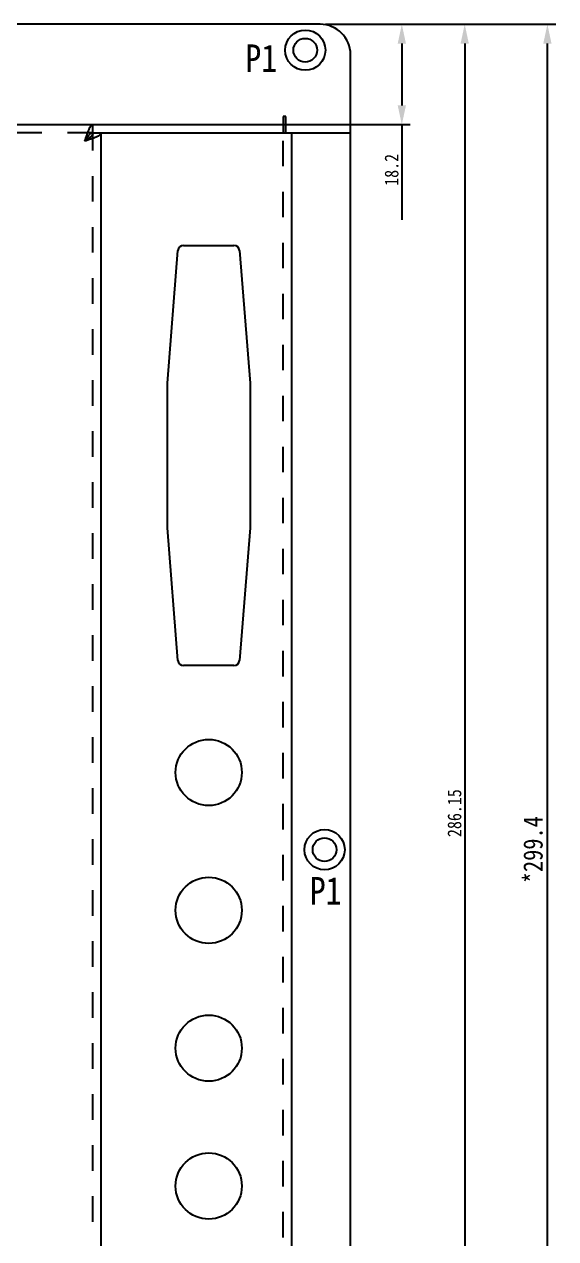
# Model space of a CAD drawing. Header units: millimetres. Extents: x -177 to 18421, y -5017 to 3255.
# Drawn here: x 2315.9 to 2412.3, y 1593.1 to 1813.4 of the extents above; entities that cross this region are included whole.
import ezdxf

# ---------------------------------------------------------------- set-up
doc = ezdxf.new("R2010")
doc.units = ezdxf.units.MM
doc.header["$LTSCALE"] = 46.255
doc.header["$PDMODE"] = 3
doc.header["$PDSIZE"] = 8
doc.linetypes.add('HIDDEN', pattern=[0.2, 0.1, -0.1])
doc.layers.get('0').update_dxf_attribs({"linetype": 'CONTINUOUS'})
doc.layers.get('Defpoints').update_dxf_attribs({"linetype": 'CONTINUOUS'})
doc.layers.add('02___PRT_ALL_AXES', color=7, linetype='CONTINUOUS')
doc.layers.add('DEFAULT_2', color=8, linetype='HIDDEN')
doc.styles.get("Standard").update_dxf_attribs({"font": 'txt', "width": 0.85})
doc.dimstyles.new('DIMSTYLE_1', dxfattribs={"dimtxt": 3.5, "dimasz": 3.5, "dimexe": 1.5, "dimexo": 1, "dimgap": 0.875, "dimtad": 1, "dimdsep": 46, "dimtxsty": 'Standard', "dimblk": '_FILLED', "dimcen": 0.09, "dimadec": 0, "dimazin": 0, "dimtp": 0.01, "dimtm": 0.01, "dimtfac": 1, "dimtofl": 0, "dimtmove": 0, "dimatfit": 3, "dimldrblk": '_FILLED', "dimfxl": 0, "dimtolj": 1, "dimarcsym": 0})
doc.dimstyles.new('DIMSTYLE_2', dxfattribs={"dimtxt": 2.5, "dimasz": 3.5, "dimexe": 1.5, "dimexo": 1, "dimtad": 1, "dimdsep": 46, "dimtxsty": 'Standard', "dimblk": '_FILLED', "dimcen": 0.09, "dimadec": 0, "dimazin": 0, "dimtp": 0.01, "dimtm": 0.01, "dimtfac": 1, "dimtofl": 0, "dimtmove": 0, "dimatfit": 3, "dimldrblk": '_FILLED', "dimfxl": 0, "dimtolj": 1, "dimarcsym": 0})

# ---------------------------------------------------------------- blocks, each defined once
blk = doc.blocks.new('_FILLED')
at = {"color": 0, "linetype": 'ByBlock'}
blk.add_solid([(0, 0), (-1, 0.214), (-1, -0.214)], dxfattribs=at)
blk = doc.blocks.new('*D4')
at = {"color": 0, "linetype": 'Continuous', "lineweight": -2, "transparency": 16777216}
for p, q in [((2370.55, 1813.4), (2412.25, 1813.4)), ((2410.75, 1517.5), (2410.75, 1809.9)), ((2370.55, 1514), (2412.25, 1514))]:
    blk.add_line(p, q, dxfattribs=at)
at = {"layer": 'Defpoints', "color": 0, "linetype": 'Continuous', "transparency": 16777216}
for p in [(2369.55, 1813.4), (2410.75, 1813.4), (2369.55, 1514)]:
    blk.add_point(p, dxfattribs=at)
at = {"color": 0, "linetype": 'Continuous', "lineweight": -2, "transparency": 16777216, "xscale": 3.5, "yscale": 3.5, "zscale": 3.5}
for p, rotation in [((2410.75, 1813.4), 90), ((2410.75, 1514), 270)]:
    blk.add_blockref('_FILLED', p, dxfattribs=dict(at, rotation=rotation))
at = {"color": 0, "linetype": 'Continuous', "transparency": 16777216, "insert": (2406.38, 1663.7), "char_height": 3.5, "attachment_point": 2, "rotation": 90}
blk.add_mtext('\\A1;*299.4', dxfattribs=at)
blk = doc.blocks.new('*D5')
at = {"color": 0, "linetype": 'Continuous', "lineweight": -2, "transparency": 16777216}
for p, q in [((2370.55, 1813.4), (2385.86, 1813.4)), ((2384.36, 1809.9), (2384.36, 1798.7)), ((2362.55, 1795.2), (2385.86, 1795.2)), ((2384.36, 1795.2), (2384.36, 1777.94))]:
    blk.add_line(p, q, dxfattribs=at)
at = {"layer": 'Defpoints', "color": 0, "linetype": 'Continuous', "transparency": 16777216}
for p in [(2369.55, 1813.4), (2361.55, 1795.2), (2384.36, 1795.2)]:
    blk.add_point(p, dxfattribs=at)
at = {"color": 0, "linetype": 'Continuous', "lineweight": -2, "transparency": 16777216, "xscale": 3.5, "yscale": 3.5, "zscale": 3.5}
for p, rotation in [((2384.36, 1813.4), 90), ((2384.36, 1795.2), 270)]:
    blk.add_blockref('_FILLED', p, dxfattribs=dict(at, rotation=rotation))
at = {"color": 0, "linetype": 'Continuous', "transparency": 16777216, "insert": (2381.24, 1789.89), "char_height": 2.5, "width": 17, "attachment_point": 3, "rotation": 90}
blk.add_mtext('\\A1;18.2', dxfattribs=at)
blk = doc.blocks.new('*D6')
at = {"color": 0, "linetype": 'Continuous', "lineweight": -2, "transparency": 16777216}
for p, q in [((2370.55, 1813.4), (2397.26, 1813.4)), ((2395.76, 1809.9), (2395.76, 1530.76)), ((2362.25, 1527.26), (2397.26, 1527.26))]:
    blk.add_line(p, q, dxfattribs=at)
at = {"layer": 'Defpoints', "color": 0, "linetype": 'Continuous', "transparency": 16777216}
for p in [(2369.55, 1813.4), (2361.25, 1527.26), (2395.76, 1527.26)]:
    blk.add_point(p, dxfattribs=at)
at = {"color": 0, "linetype": 'Continuous', "lineweight": -2, "transparency": 16777216, "xscale": 3.5, "yscale": 3.5, "zscale": 3.5}
for p, rotation in [((2395.76, 1813.4), 90), ((2395.76, 1527.26), 270)]:
    blk.add_blockref('_FILLED', p, dxfattribs=dict(at, rotation=rotation))
at = {"color": 0, "linetype": 'Continuous', "transparency": 16777216, "insert": (2392.64, 1670.33), "char_height": 2.5, "width": 25.5, "attachment_point": 2, "rotation": 90}
blk.add_mtext('\\A1;286.15', dxfattribs=at)

msp = doc.modelspace()

# ---------------------------------------------------------------- linework, layer by layer
at = {"color": 3, "linetype": 'Continuous'}
for p, q in [((2369.552, 1813.403), (1920.152, 1813.403)), ((2375.052, 1526.117), (2375.052, 1807.903)), ((1926.852, 1795.203), (2362.852, 1795.203)), ((2363.352, 1796.703), (2362.852, 1796.703)), ((2362.852, 1796.703), (2362.852, 1795.203)), ((2363.352, 1793.703), (2363.352, 1796.703)), ((2329.852, 1793.703), (2375.052, 1793.703)), ((2329.852, 1529.017), (2329.852, 1793.703)), ((2364.352, 1793.703), (2364.352, 1526.305)), ((2344.775, 1773.303), (2353.928, 1773.303)), ((2341.852, 1748.303), (2343.778, 1772.382)), ((2354.925, 1772.382), (2356.852, 1748.303)), ((2341.852, 1722.103), (2341.852, 1748.303)), ((2356.852, 1748.303), (2356.852, 1722.103)), ((2343.778, 1698.023), (2341.852, 1722.103)), ((2356.852, 1722.103), (2354.925, 1698.023)), ((2353.928, 1697.103), (2344.775, 1697.103))]:
    msp.add_line(p, q, dxfattribs=at)
at = {"color": 7, "linetype": 'Continuous'}
for p, q in [((2328.352, 1793.703), (2328.352, 1795.203)), ((2362.852, 1795.203), (2362.852, 1793.703)), ((2328.352, 1793.703), (2329.852, 1793.703))]:
    msp.add_line(p, q, dxfattribs=at)
at = {"color": 3, "linetype": 'Continuous'}
for centre in [(2366.852, 1808.703), (2370.352, 1663.703)]:
    msp.add_circle(centre, 3.65, dxfattribs=at)
at = {"color": 7, "linetype": 'Continuous'}
for centre in [(2366.852, 1808.703), (2370.352, 1663.703)]:
    msp.add_circle(centre, 2.15, dxfattribs=at)
at = {"color": 3, "linetype": 'Continuous'}
for centre, radius, start, end in [((2369.552, 1807.903), 5.5, 0, 90), ((2344.775, 1772.303), 1, 90, 175.42608), ((2353.928, 1772.303), 1, 4.57392, 90), ((2344.775, 1698.103), 1, 184.57392, 270), ((2353.928, 1698.103), 1, 270, 355.42608)]:
    msp.add_arc(centre, radius, start, end, dxfattribs=at)
for points in [[(2328.352, 1795.203), (2328.205, 1795.203), (2327.977, 1795.006), (2327.771, 1794.678), (2327.586, 1794.303), (2327.404, 1793.852), (2327.151, 1793.145), (2326.974, 1792.586), (2326.852, 1792.203)], [(2329.852, 1793.703), (2329.852, 1793.556), (2329.655, 1793.328), (2329.327, 1793.122), (2328.952, 1792.937), (2328.501, 1792.755), (2327.794, 1792.502), (2327.235, 1792.325), (2326.852, 1792.203)]]:
    msp.add_open_spline(points, degree=3, knots=[0, 0, 0, 0, 0.1275488, 0.2247743, 0.3460745, 0.4889322, 0.6491484, 1, 1, 1, 1], dxfattribs=at)
at = {"color": 7, "linetype": 'Continuous'}
for points in [[(2328.352, 1793.703), (2328.062, 1793.703), (2327.623, 1793.334), (2327.211, 1792.764), (2326.974, 1792.395), (2326.852, 1792.203)], [(2328.352, 1793.703), (2328.352, 1793.413), (2327.983, 1792.974), (2327.413, 1792.562), (2327.044, 1792.325), (2326.852, 1792.203)]]:
    msp.add_open_spline(points, degree=3, knots=[0, 0, 0, 0, 0.4006987, 0.6839142, 1, 1, 1, 1], dxfattribs=at)
at = {"layer": '02___PRT_ALL_AXES', "color": 3, "linetype": 'Continuous'}
for centre in [(2349.352, 1677.703), (2349.352, 1652.703), (2349.352, 1627.703), (2349.352, 1602.703)]:
    msp.add_circle(centre, 6, dxfattribs=at)
at = {"layer": 'DEFAULT_2', "color": 8, "linetype": 'HIDDEN'}
for p, q in [((2328.352, 1793.703), (1961.352, 1793.703)), ((2328.352, 1540.708), (2328.352, 1793.703)), ((2362.852, 1528.624), (2362.852, 1793.703))]:
    msp.add_line(p, q, dxfattribs=at)

# ---------------------------------------------------------------- texts
at = {"color": 2, "linetype": 'Continuous', "char_height": 5, "width": 8.5, "attachment_point": 1, "line_spacing_factor": 0.9}
for insert in [(2355.989, 1809.748), (2367.665, 1658.752)]:
    msp.add_mtext('P1', dxfattribs=dict(at, insert=insert))

# ---------------------------------------------------------------- dimensions: what is measured, and where the dimension line sits
at = {"color": 2, "linetype": 'Continuous'}
for base, p2, picture, middle in [((2395.761, 1527.256), (2361.252, 1527.256), '*D6', (2395.761, 1670.33)), ((2384.361, 1795.203), (2361.552, 1795.203), '*D5', (2384.361, 1781.394))]:
    dim = msp.add_linear_dim(base=base, p1=(2369.552, 1813.403), p2=p2, angle=270, dimstyle='DIMSTYLE_2', dxfattribs=at)
    dim.commit()
    dim.dimension.update_dxf_attribs({"geometry": picture, "text_midpoint": middle, "dimtype": 160})
dim = msp.add_linear_dim(base=(2410.754, 1813.403), p1=(2369.552, 1514.003), p2=(2369.552, 1813.403), angle=90, text='*<>', dimstyle='DIMSTYLE_1', dxfattribs=at)
dim.commit()
dim.dimension.update_dxf_attribs({"geometry": '*D4', "text_midpoint": (2410.754, 1663.703), "dimtype": 160})

doc.saveas('drawing.dxf')
